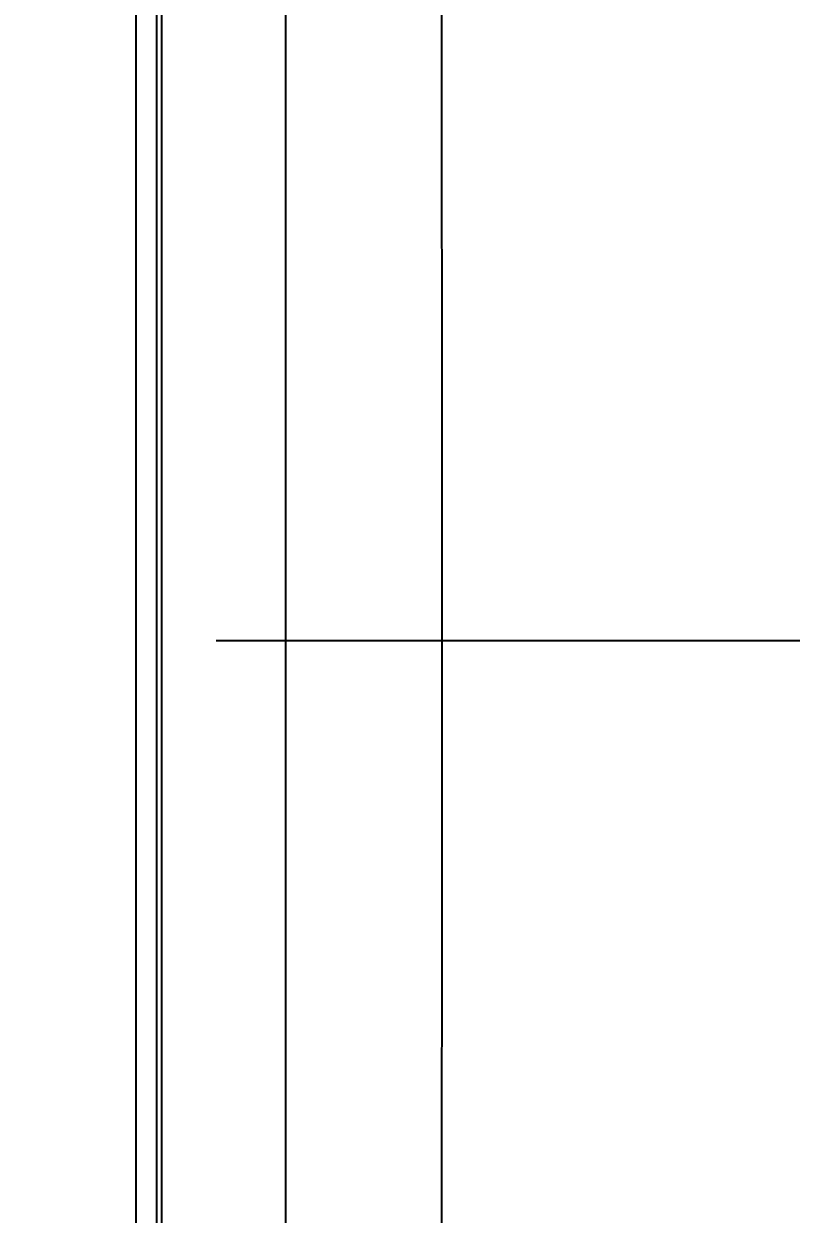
# Model space of a CAD drawing. Header units: millimetres. Extents: x 7763 to 10330, y 539 to 2772.
# Drawn here: x 8155.2 to 8192.9, y 2110.1 to 2168.5 of the extents above; entities that cross this region are included whole.
import ezdxf

# ---------------------------------------------------------------- set-up
doc = ezdxf.new("R2010")
doc.units = ezdxf.units.MM
doc.linetypes.add('CENTER', pattern=[7, 4, -1, 1, -1])
doc.layers.add('CENTER', color=2, linetype='CENTER')
doc.styles.add('GHS', font='romans.shx', dxfattribs={"bigfont": 'whgtxt.shx'})
doc.styles.get("Standard").update_dxf_attribs({"font": 'NanumGothic.ttf'})
doc.dimstyles.new('AM_ISO$0', dxfattribs={"dimtxt": 3.5, "dimasz": 2.5, "dimexe": 1, "dimexo": 1, "dimgap": 0.8, "dimtad": 1, "dimdec": 0, "dimlfac": 10, "dimdsep": 46, "dimtxsty": 'Standard', "dimcen": 0, "dimclrd": 256, "dimclre": 256, "dimclrt": 2, "dimadec": 0, "dimazin": 2, "dimtp": 0.1, "dimtm": 0.1, "dimtfac": 0.71, "dimtdec": 0, "dimtmove": 0, "dimatfit": 3, "dimfxl": 0, "dimlwd": -1, "dimlwe": -1, "dimarcsym": 0})

# ---------------------------------------------------------------- blocks, each defined once
blk = doc.blocks.new('*D17')
at = {"color": 3}
for p, q in [((7934.84, 2297.936), (7934.84, 2403.594)), ((8634.249, 2139.574), (8634.249, 2403.594)), ((7954.84, 2402.594), (8614.249, 2402.594))]:
    blk.add_line(p, q, dxfattribs=at)
for points in [[(7954.84, 2405.927), (7954.84, 2399.26), (7934.84, 2402.594)], [(8614.249, 2405.927), (8614.249, 2399.26), (8634.249, 2402.594)]]:
    blk.add_solid(points, dxfattribs=at)
at = {"layer": 'DEFPOINTS', "color": 0}
for p in [(8634.249, 2402.594), (7934.84, 2296.936), (8634.249, 2138.574)]:
    blk.add_point(p, dxfattribs=at)
at = {"color": 2, "insert": (8284.544, 2426.113), "char_height": 25, "attachment_point": 5, "style": 'GHS'}
blk.add_mtext('{\\fNanumGothic|b0|i0|c129|p50;700}', dxfattribs=at)
blk = doc.blocks.new('*D18')
at = {"color": 3}
for p, q in [((8112.965, 2333.408), (8733.148, 2333.408)), ((8732.148, 2313.408), (8732.148, 1963.121)), ((8122.01, 1943.121), (8733.148, 1943.121))]:
    blk.add_line(p, q, dxfattribs=at)
for points in [[(8728.815, 2313.408), (8735.481, 2313.408), (8732.148, 2333.408)], [(8728.815, 1963.121), (8735.481, 1963.121), (8732.148, 1943.121)]]:
    blk.add_solid(points, dxfattribs=at)
at = {"layer": 'DEFPOINTS', "color": 0}
for p in [(8111.965, 2333.408), (8121.01, 1943.121), (8732.148, 1943.121)]:
    blk.add_point(p, dxfattribs=at)
at = {"color": 2, "insert": (8708.522, 2138.264), "char_height": 25, "attachment_point": 5, "rotation": 90, "style": 'GHS'}
blk.add_mtext('{\\fNanumGothic|b0|i0|c129|p50;390}', dxfattribs=at)
blk = doc.blocks.new('2E12E')
at = {"color": 2}
for p, q in [((6815.433, 996.116), (6815.433, 1155.869)), ((6808.076, 1010.242), (6808.076, 1141.742)), ((6809.076, 1141.742), (6809.076, 1010.242)), ((6809.33, 1010.496), (6809.33, 1141.488))]:
    blk.add_line(p, q, dxfattribs=at)
for points in [[(6823.103, 1075.992), (6823.09, 1115.174), (6823.051, 1154.356)], [(6823.051, 997.628), (6823.09, 1036.81), (6823.103, 1075.992)]]:
    blk.add_lwpolyline(points, dxfattribs=at)

msp = doc.modelspace()

# ---------------------------------------------------------------- linework, layer by layer
at = {"layer": 'CENTER', "color": 1, "linetype": 'CENTER', "ltscale": 20}
msp.add_line((7884.62553, 2138.20995), (8691.92087, 2138.20995), dxfattribs=at)

# ---------------------------------------------------------------- block references
msp.add_blockref('2E12E', (1352.61881, 1061.85394))

# ---------------------------------------------------------------- dimensions: what is measured, and where the dimension line sits
at = {"color": 3}
dim = msp.add_linear_dim(base=(8634.24872, 2402.59362), p1=(7934.83969, 2296.93585), p2=(8634.24872, 2138.57363), text='{\\fNanumGothic|b0|i0|c129|p50;700}', dimstyle='AM_ISO$0', override={"dimtxt": 25, "dimasz": 20, "dimgap": 10, "dimtoh": 1, "dimtxsty": 'GHS', "dimclrd": 3, "dimclre": 3, "dimtdec": 2}, dxfattribs=at)
dim.commit()
dim.dimension.update_dxf_attribs({"geometry": '*D17', "text_midpoint": (8284.54421, 2426.11293)})
dim = msp.add_linear_dim(base=(8732.14812, 1943.12067), p1=(8111.96549, 2333.40833), p2=(8121.00951, 1943.12067), angle=90, text='{\\fNanumGothic|b0|i0|c129|p50;390}', dimstyle='AM_ISO$0', override={"dimtxt": 25, "dimasz": 20, "dimgap": 10, "dimtoh": 1, "dimtxsty": 'GHS', "dimclrd": 3, "dimclre": 3, "dimtdec": 2}, dxfattribs=at)
dim.commit()
dim.dimension.update_dxf_attribs({"geometry": '*D18', "text_midpoint": (8708.52151, 2138.2645)})

doc.saveas('drawing.dxf')
